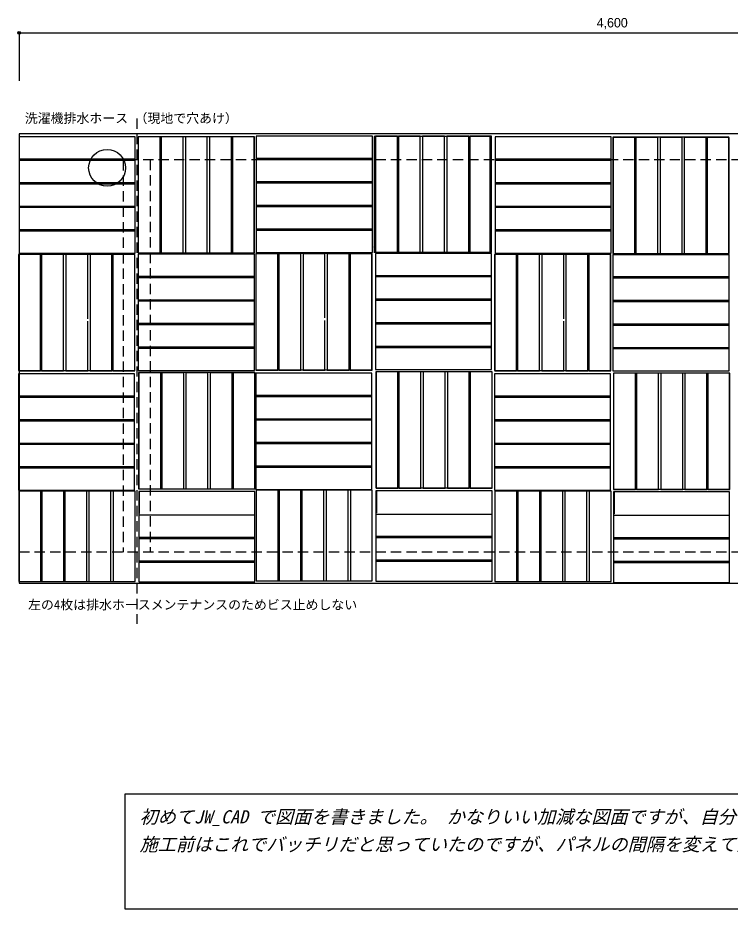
# Model space of a CAD drawing. Units: millimetres at full size, sheet at 1:20; details may follow other scales. Extents: x -2481 to 2658, y -1742 to 1709.
# Drawn here: x -2481 to 279, y -1742 to 1709 of the extents above; entities that cross this region are included whole.
import ezdxf
from ezdxf.enums import TextEntityAlignment as Align

# ---------------------------------------------------------------- set-up
doc = ezdxf.new("R2010")
doc.units = ezdxf.units.MM
doc.header["$LTSCALE"] = 20
doc.header["$PDMODE"] = 32
doc.header["$PDSIZE"] = 10
doc.linetypes.add('DASHED2', pattern=[3, 2, -1])
for name, color, linetype in [('0-0', 7, 'Continuous'), ('0-1', 7, 'Continuous'), ('0-B', 2, 'Continuous')]:
    doc.layers.add(name, color=color, linetype=linetype)
doc.styles.add('ＭＳ ゴシック', font='')
doc.styles.add('ＭＳ Ｐ明朝', font='')
doc.styles.get('ＭＳ ゴシック').set_extended_font_data('MS Gothic')
doc.styles.get('ＭＳ Ｐ明朝').set_extended_font_data('MS PMincho')

msp = doc.modelspace()

# ---------------------------------------------------------------- linework, layer by layer
at = {"layer": '0-0', "color": 4}
for q in [(-2475.83, 1464.88), (2124.17, 1651.06)]:
    msp.add_line((-2475.83, 1651.06), q, dxfattribs=at)
at = {"layer": '0-0', "color": 1, "linetype": 'DASHED2'}
for p, q in [((-2020.18, 1319.93), (-2020.18, -637.16)), ((2124.17, 1159.83), (-2475.83, 1159.83)), ((-2072.68, 1158.64), (-2072.68, -359.35)), ((-1967.68, 1159.61), (-1967.68, -358.3)), ((2124.17, -360.17), (-2475.83, -360.17))]:
    msp.add_line(p, q, dxfattribs=at)
at = {"layer": '0-0'}
for p, q in [((-1101.94, 823.85), (-1099.53, 816.65)), ((-2010.28, -124.9), (-2010.28, -209.9)), ((-1091.38, -121.89), (-1091.38, -206.89)), ((-171.06, -126.77), (-171.06, -211.77)), ((-2013.5, -398.02), (-1564.26, -398.02)), ((-1094.6, -395.02), (-645.36, -395.02)), ((-174.28, -399.89), (274.95, -399.89))]:
    msp.add_line(p, q, dxfattribs=at)
for points in [[(-2475.83, 1259.83), (-2475.83, -480.17), (2124.17, -480.17), (2124.17, 1259.83)], [(-2476.72, -473.11), (-2391.72, -473.11), (-2391.72, -123.11), (-2476.72, -123.11)], [(-2476.64, -473.11), (-2026.64, -473.11), (-2026.64, -123.11), (-2476.64, -123.11)], [(-2387.83, -473.11), (-2302.83, -473.11), (-2302.83, -123.11), (-2387.83, -123.11)], [(-2298.94, -473.11), (-2213.94, -473.11), (-2213.94, -123.11), (-2298.94, -123.11)], [(-2205.25, -473.11), (-2120.25, -473.11), (-2120.25, -123.11), (-2205.25, -123.11)], [(-2111.56, -473.11), (-2026.56, -473.11), (-2026.56, -123.11), (-2111.56, -123.11)], [(-2012.68, -474.53), (-1562.68, -474.53), (-1562.68, -124.53), (-2012.68, -124.53)], [(-1557.82, -470.11), (-1472.82, -470.11), (-1472.82, -120.11), (-1557.82, -120.11)], [(-1557.74, -470.11), (-1107.74, -470.11), (-1107.74, -120.11), (-1557.74, -120.11)], [(-1468.93, -470.11), (-1383.93, -470.11), (-1383.93, -120.11), (-1468.93, -120.11)], [(-1380.05, -470.11), (-1295.05, -470.11), (-1295.05, -120.11), (-1380.05, -120.11)], [(-1286.35, -470.11), (-1201.35, -470.11), (-1201.35, -120.11), (-1286.35, -120.11)], [(-1192.66, -470.11), (-1107.66, -470.11), (-1107.66, -120.11), (-1192.66, -120.11)], [(-1093.78, -471.52), (-643.78, -471.52), (-643.78, -121.52), (-1093.78, -121.52)], [(-632.92, -473.11), (-547.92, -473.11), (-547.92, -123.11), (-632.92, -123.11)], [(-632.84, -473.11), (-182.84, -473.11), (-182.84, -123.11), (-632.84, -123.11)], [(-544.03, -473.11), (-459.03, -473.11), (-459.03, -123.11), (-544.03, -123.11)], [(-455.14, -473.11), (-370.14, -473.11), (-370.14, -123.11), (-455.14, -123.11)], [(-361.45, -473.11), (-276.45, -473.11), (-276.45, -123.11), (-361.45, -123.11)], [(-267.76, -473.11), (-182.76, -473.11), (-182.76, -123.11), (-267.76, -123.11)], [(-173.46, -476.4), (276.54, -476.4), (276.54, -126.4), (-173.46, -126.4)], [(-2012.68, -301.19), (-1562.68, -301.19), (-1562.68, -216.19), (-2012.68, -216.19)], [(-1093.78, -298.18), (-643.78, -298.18), (-643.78, -213.18), (-1093.78, -213.18)], [(-173.46, -303.06), (276.54, -303.06), (276.54, -218.06), (-173.46, -218.06)], [(-2012.68, -392.48), (-1562.68, -392.48), (-1562.68, -307.48), (-2012.68, -307.48)], [(-1093.78, -389.47), (-643.78, -389.47), (-643.78, -304.47), (-1093.78, -304.47)], [(-173.46, -394.35), (276.54, -394.35), (276.54, -309.35), (-173.46, -309.35)]]:
    msp.add_lwpolyline(points, close=True, dxfattribs=at)
msp.add_circle((-2135.21, 1128.37), 71.31, dxfattribs=at)
msp.add_point((-2475.83, 1651.06), dxfattribs=at)
at = {"layer": '0-1'}
for p, q in [((-1291.01, 547.44), (-1291.01, 795.73)), ((-1096.36, 801.85), (-646.36, 801.85)), ((-2209.91, 544.44), (-2209.91, 792.73)), ((-366.11, 544.44), (-366.11, 792.73)), ((-2209.91, 342.73), (-2209.91, 534.83)), ((-1291.01, 345.73), (-1291.01, 537.83)), ((-366.11, 342.73), (-366.11, 534.83)), ((-1376.01, 345.73), (-1291.01, 345.73)), ((-2478.24, 330.56), (-2478.24, 245.56)), ((-2478.24, 330.48), (-2478.24, -119.52)), ((-2294.91, 342.73), (-2209.91, 342.73)), ((-1559.34, 333.56), (-1559.34, 248.56)), ((-1559.34, 333.48), (-1559.34, -116.52)), ((-634.44, 330.56), (-634.44, 245.56)), ((-634.44, 330.48), (-634.44, -119.52)), ((-451.11, 342.73), (-366.11, 342.73)), ((-1559.34, 242.27), (-1559.34, 157.27)), ((-2478.24, 239.27), (-2478.24, 154.27)), ((-634.44, 239.27), (-634.44, 154.27)), ((-2478.24, 147.98), (-2478.24, 62.98)), ((-1559.34, 150.98), (-1559.34, 65.98)), ((-634.44, 147.98), (-634.44, 62.98)), ((-2478.24, 56.69), (-2478.24, -28.31)), ((-1559.34, 59.69), (-1559.34, -25.31)), ((-634.44, 56.69), (-634.44, -28.31)), ((-1559.34, -31.59), (-1559.34, -116.59)), ((-2478.24, -34.6), (-2478.24, -119.6)), ((-634.44, -34.6), (-634.44, -119.6))]:
    msp.add_line(p, q, dxfattribs=at)
for points in [[(-2475.84, 1163.25), (-2025.84, 1163.25), (-2025.84, 1248.25), (-2475.84, 1248.25)], [(-2475.84, 798.18), (-2025.84, 798.18), (-2025.84, 1248.18), (-2475.84, 1248.18)], [(-2015.25, 798.84), (-1565.25, 798.84), (-1565.25, 1248.84), (-2015.25, 1248.84)], [(-2014.53, 798.04), (-1929.53, 798.04), (-1929.53, 1248.04), (-2014.53, 1248.04)], [(-1925.64, 798.04), (-1840.64, 798.04), (-1840.64, 1248.04), (-1925.64, 1248.04)], [(-1831.95, 798.04), (-1746.95, 798.04), (-1746.95, 1248.04), (-1831.95, 1248.04)], [(-1738.26, 798.04), (-1653.26, 798.04), (-1653.26, 1248.04), (-1738.26, 1248.04)], [(-1649.37, 798.04), (-1564.37, 798.04), (-1564.37, 1248.04), (-1649.37, 1248.04)], [(-1556.94, 1166.26), (-1106.94, 1166.26), (-1106.94, 1251.26), (-1556.94, 1251.26)], [(-1556.94, 801.18), (-1106.94, 801.18), (-1106.94, 1251.18), (-1556.94, 1251.18)], [(-1095.63, 801.05), (-1010.63, 801.05), (-1010.63, 1251.05), (-1095.63, 1251.05)], [(-1006.75, 801.05), (-921.75, 801.05), (-921.75, 1251.05), (-1006.75, 1251.05)], [(-913.06, 801.05), (-828.06, 801.05), (-828.06, 1251.05), (-913.06, 1251.05)], [(-819.37, 801.05), (-734.37, 801.05), (-734.37, 1251.05), (-819.37, 1251.05)], [(-730.48, 801.05), (-645.48, 801.05), (-645.48, 1251.05), (-730.48, 1251.05)], [(-632.04, 1163.25), (-182.04, 1163.25), (-182.04, 1248.25), (-632.04, 1248.25)], [(-632.04, 798.18), (-182.04, 798.18), (-182.04, 1248.18), (-632.04, 1248.18)], [(-176.04, 796.97), (273.96, 796.97), (273.96, 1246.97), (-176.04, 1246.97)], [(-175.32, 796.17), (-90.32, 796.17), (-90.32, 1246.17), (-175.32, 1246.17)], [(-86.43, 796.17), (-1.43, 796.17), (-1.43, 1246.17), (-86.43, 1246.17)], [(7.26, 796.17), (92.26, 796.17), (92.26, 1246.17), (7.26, 1246.17)], [(100.95, 796.17), (185.95, 796.17), (185.95, 1246.17), (100.95, 1246.17)], [(189.84, 796.17), (274.84, 796.17), (274.84, 1246.17), (189.84, 1246.17)], [(-2475.84, 1071.97), (-2025.84, 1071.97), (-2025.84, 1156.97), (-2475.84, 1156.97)], [(-1556.94, 1074.97), (-1106.94, 1074.97), (-1106.94, 1159.97), (-1556.94, 1159.97)], [(-632.04, 1071.97), (-182.04, 1071.97), (-182.04, 1156.97), (-632.04, 1156.97)], [(-2475.84, 980.68), (-2025.84, 980.68), (-2025.84, 1065.68), (-2475.84, 1065.68)], [(-1556.94, 983.68), (-1106.94, 983.68), (-1106.94, 1068.68), (-1556.94, 1068.68)], [(-632.04, 980.68), (-182.04, 980.68), (-182.04, 1065.68), (-632.04, 1065.68)], [(-2475.84, 889.39), (-2025.84, 889.39), (-2025.84, 974.39), (-2475.84, 974.39)], [(-1556.94, 892.39), (-1106.94, 892.39), (-1106.94, 977.39), (-1556.94, 977.39)], [(-632.04, 889.39), (-182.04, 889.39), (-182.04, 974.39), (-632.04, 974.39)], [(-2475.84, 798.1), (-2025.84, 798.1), (-2025.84, 883.1), (-2475.84, 883.1)], [(-1556.94, 801.1), (-1106.94, 801.1), (-1106.94, 886.1), (-1556.94, 886.1)], [(-632.04, 798.1), (-182.04, 798.1), (-182.04, 883.1), (-632.04, 883.1)], [(-2014.59, 709.21), (-1564.59, 709.21), (-1564.59, 794.21), (-2014.59, 794.21)], [(-2014.59, 344.13), (-1564.59, 344.13), (-1564.59, 794.13), (-2014.59, 794.13)], [(-1559.31, 346.53), (-1109.31, 346.53), (-1109.31, 796.53), (-1559.31, 796.53)], [(-1558.59, 345.73), (-1473.59, 345.73), (-1473.59, 795.73), (-1558.59, 795.73)], [(-1469.7, 345.73), (-1384.7, 345.73), (-1384.7, 795.73), (-1469.7, 795.73)], [(-1282.32, 345.73), (-1197.32, 345.73), (-1197.32, 795.73), (-1282.32, 795.73)], [(-1193.43, 345.73), (-1108.43, 345.73), (-1108.43, 795.73), (-1193.43, 795.73)], [(-1095.69, 712.21), (-645.69, 712.21), (-645.69, 797.21), (-1095.69, 797.21)], [(-1095.69, 347.14), (-645.69, 347.14), (-645.69, 797.14), (-1095.69, 797.14)], [(-2478.21, 343.53), (-2028.21, 343.53), (-2028.21, 793.53), (-2478.21, 793.53)], [(-2477.49, 342.73), (-2392.49, 342.73), (-2392.49, 792.73), (-2477.49, 792.73)], [(-2388.6, 342.73), (-2303.6, 342.73), (-2303.6, 792.73), (-2388.6, 792.73)], [(-2201.22, 342.73), (-2116.22, 342.73), (-2116.22, 792.73), (-2201.22, 792.73)], [(-2112.33, 342.73), (-2027.33, 342.73), (-2027.33, 792.73), (-2112.33, 792.73)], [(-634.41, 343.53), (-184.41, 343.53), (-184.41, 793.53), (-634.41, 793.53)], [(-633.69, 342.73), (-548.69, 342.73), (-548.69, 792.73), (-633.69, 792.73)], [(-544.8, 342.73), (-459.8, 342.73), (-459.8, 792.73), (-544.8, 792.73)], [(-357.42, 342.73), (-272.42, 342.73), (-272.42, 792.73), (-357.42, 792.73)], [(-268.53, 342.73), (-183.53, 342.73), (-183.53, 792.73), (-268.53, 792.73)], [(-175.37, 707.34), (274.63, 707.34), (274.63, 792.34), (-175.37, 792.34)], [(-175.37, 342.26), (274.63, 342.26), (274.63, 792.26), (-175.37, 792.26)], [(-2014.59, 617.92), (-1564.59, 617.92), (-1564.59, 702.92), (-2014.59, 702.92)], [(-1095.69, 620.93), (-645.69, 620.93), (-645.69, 705.93), (-1095.69, 705.93)], [(-175.37, 616.05), (274.63, 616.05), (274.63, 701.05), (-175.37, 701.05)], [(-2014.59, 526.63), (-1564.59, 526.63), (-1564.59, 611.63), (-2014.59, 611.63)], [(-1095.69, 529.64), (-645.69, 529.64), (-645.69, 614.64), (-1095.69, 614.64)], [(-175.37, 524.76), (274.63, 524.76), (274.63, 609.76), (-175.37, 609.76)], [(-2014.59, 435.34), (-1564.59, 435.34), (-1564.59, 520.34), (-2014.59, 520.34)], [(-1095.69, 438.35), (-645.69, 438.35), (-645.69, 523.35), (-1095.69, 523.35)], [(-175.37, 433.47), (274.63, 433.47), (274.63, 518.47), (-175.37, 518.47)], [(-2014.59, 344.06), (-1564.59, 344.06), (-1564.59, 429.06), (-2014.59, 429.06)], [(-1095.69, 347.06), (-645.69, 347.06), (-645.69, 432.06), (-1095.69, 432.06)], [(-175.37, 342.19), (274.63, 342.19), (274.63, 427.19), (-175.37, 427.19)], [(-2012.85, -114.05), (-1562.85, -114.05), (-1562.85, 335.95), (-2012.85, 335.95)], [(-2012.13, -114.85), (-1927.13, -114.85), (-1927.13, 335.15), (-2012.13, 335.15)], [(-1923.24, -114.85), (-1838.24, -114.85), (-1838.24, 335.15), (-1923.24, 335.15)], [(-1829.55, -114.85), (-1744.55, -114.85), (-1744.55, 335.15), (-1829.55, 335.15)], [(-1735.86, -114.85), (-1650.86, -114.85), (-1650.86, 335.15), (-1735.86, 335.15)], [(-1646.97, -114.85), (-1561.97, -114.85), (-1561.97, 335.15), (-1646.97, 335.15)], [(-1093.95, -111.04), (-643.95, -111.04), (-643.95, 338.96), (-1093.95, 338.96)], [(-1093.23, -111.85), (-1008.23, -111.85), (-1008.23, 338.15), (-1093.23, 338.15)], [(-1004.35, -111.85), (-919.35, -111.85), (-919.35, 338.15), (-1004.35, 338.15)], [(-910.65, -111.85), (-825.65, -111.85), (-825.65, 338.15), (-910.65, 338.15)], [(-816.96, -111.85), (-731.96, -111.85), (-731.96, 338.15), (-816.96, 338.15)], [(-728.08, -111.85), (-643.08, -111.85), (-643.08, 338.15), (-728.08, 338.15)], [(-173.64, -115.92), (276.36, -115.92), (276.36, 334.08), (-173.64, 334.08)], [(-172.91, -116.72), (-87.91, -116.72), (-87.91, 333.28), (-172.91, 333.28)], [(-84.03, -116.72), (0.97, -116.72), (0.97, 333.28), (-84.03, 333.28)], [(9.66, -116.72), (94.66, -116.72), (94.66, 333.28), (9.66, 333.28)], [(103.36, -116.72), (188.36, -116.72), (188.36, 333.28), (103.36, 333.28)], [(192.24, -116.72), (277.24, -116.72), (277.24, 333.28), (192.24, 333.28)]]:
    msp.add_lwpolyline(points, close=True, dxfattribs=at)
for points in [[(-650.94, 799.98), (-650.94, 1249.98), (-1100.94, 1249.98), (-1100.94, 799.98)], [(-1291.01, 795.73), (-1376.01, 795.73), (-1376.01, 345.73)], [(-2209.91, 792.73), (-2294.91, 792.73), (-2294.91, 342.73)], [(-366.11, 792.73), (-451.11, 792.73), (-451.11, 342.73)], [(-2478.24, 245.56), (-2028.24, 245.56), (-2028.24, 330.56), (-2478.24, 330.56)], [(-2478.24, -119.52), (-2028.24, -119.52), (-2028.24, 330.48), (-2478.24, 330.48)], [(-1559.34, 248.56), (-1109.34, 248.56), (-1109.34, 333.56), (-1559.34, 333.56)], [(-1559.34, -116.52), (-1109.34, -116.52), (-1109.34, 333.48), (-1559.34, 333.48)], [(-634.44, 245.56), (-184.44, 245.56), (-184.44, 330.56), (-634.44, 330.56)], [(-634.44, -119.52), (-184.44, -119.52), (-184.44, 330.48), (-634.44, 330.48)], [(-1559.34, 157.27), (-1109.34, 157.27), (-1109.34, 242.27), (-1559.34, 242.27)], [(-2478.24, 154.27), (-2028.24, 154.27), (-2028.24, 239.27), (-2478.24, 239.27)], [(-634.44, 154.27), (-184.44, 154.27), (-184.44, 239.27), (-634.44, 239.27)], [(-2478.24, 62.98), (-2028.24, 62.98), (-2028.24, 147.98), (-2478.24, 147.98)], [(-1559.34, 65.98), (-1109.34, 65.98), (-1109.34, 150.98), (-1559.34, 150.98)], [(-634.44, 62.98), (-184.44, 62.98), (-184.44, 147.98), (-634.44, 147.98)], [(-2478.24, -28.31), (-2028.24, -28.31), (-2028.24, 56.69), (-2478.24, 56.69)], [(-1559.34, -25.31), (-1109.34, -25.31), (-1109.34, 59.69), (-1559.34, 59.69)], [(-634.44, -28.31), (-184.44, -28.31), (-184.44, 56.69), (-634.44, 56.69)], [(-1559.34, -116.59), (-1109.34, -116.59), (-1109.34, -31.59), (-1559.34, -31.59)], [(-2478.24, -119.6), (-2028.24, -119.6), (-2028.24, -34.6), (-2478.24, -34.6)], [(-634.44, -119.6), (-184.44, -119.6), (-184.44, -34.6), (-634.44, -34.6)]]:
    msp.add_lwpolyline(points, dxfattribs=at)
at = {"layer": '0-B', "color": 7}
msp.add_lwpolyline([(-2065.37, -1295.31), (1953.04, -1295.31), (1953.04, -1741.8), (-2065.37, -1741.8)], close=True, dxfattribs=at)

# ---------------------------------------------------------------- texts
at = {"layer": '0-0'}
for s, style, p in [('4,600', 'ＭＳ Ｐ明朝', (-238.33, 1661.06)), ('洗濯機排水ホース （現地で穴あけ）', 'ＭＳ ゴシック', (-2453.77, 1291.29)), ('左の4枚は排水ホースメンテナンスのためビス止めしない', 'ＭＳ ゴシック', (-2441.21, -592.43))]:
    msp.add_text(s, height=36.66, dxfattribs=dict(at, style=style)).set_placement(p, align=Align.BOTTOM_LEFT)
at = {"layer": '0-B', "style": 'ＭＳ ゴシック', "oblique": 15}
for s, p in [('初めてJW_CAD で図面を書きました。 かなりいい加減な図面ですが、自分のメモ代わりでしたのでこれでも施工可能です。', (-2008.73, -1425.25)), ('施工前はこれでバッチリだと思っていたのですが、パネルの間隔を変えて洗濯ホースの収まりも変えました', (-2008.73, -1531.88))]:
    msp.add_text(s, height=51.32, dxfattribs=at).set_placement(p, align=Align.BOTTOM_LEFT)

doc.saveas('drawing.dxf')
